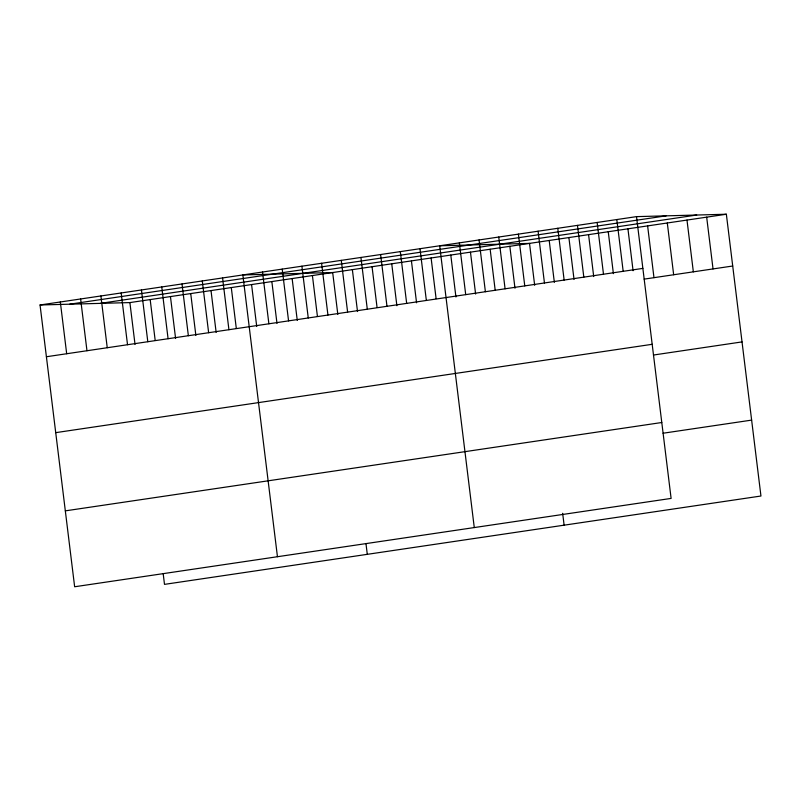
<?xml version="1.0" encoding="UTF-8"?>
<svg xmlns="http://www.w3.org/2000/svg" width="801" height="801" viewBox="0 0 801 801"><rect width="100%" height="100%" fill="white"/><g stroke="black" fill="none" stroke-linecap="round" stroke-linejoin="round"><path stroke-width="1.2" d="M636.505 216.63L671.108 498.412L74.643 586.763L40.05 304.981L636.505 216.63L726.357 214.237L760.95 496.019L164.495 584.37L163.184 573.696M69.697 304.19L666.152 215.839M100.245 303.379L696.7 215.028M40.05 304.981L129.892 302.588L726.357 214.237M46.408 356.745L642.863 268.395M644.134 279.128L732.705 266.012M55.73 432.65L652.184 344.3M653.456 355.033L742.026 341.907M65.332 510.858L661.786 422.507M663.058 433.231L751.628 420.114M706.672 217.151L713.03 268.926M686.988 220.075L693.346 271.839M667.303 222.988L673.661 274.753M647.619 225.902L653.976 277.667M627.934 228.816L633.08 270.728M616.82 219.544L623.178 271.319M608.249 231.729L613.396 273.642M597.145 222.458L603.493 274.232M588.575 234.653L593.711 276.555M577.461 225.381L583.819 277.146M568.89 237.567L574.037 279.469M557.776 228.295L564.134 280.06M549.206 240.48L554.352 282.393M538.092 231.209L544.45 282.973M534.668 285.306L529.521 243.394L439.679 245.787L474.272 527.569M562.662 513.311L564.114 525.176M518.407 234.122L524.765 285.897M509.837 246.308L514.983 288.22M498.723 237.036L505.081 288.811M490.152 249.231L495.148 289.902M479.048 239.96L485.396 291.724M470.467 252.145L475.614 294.047M459.363 242.873L465.711 294.638M450.793 255.058L455.929 296.971M431.108 257.972L436.104 298.653M419.994 248.7L426.352 300.465M411.424 260.886L416.57 302.798M400.31 251.614L406.668 303.389M391.739 263.809L396.885 305.712M380.625 254.538L386.983 306.302M372.054 266.723L377.051 307.394M360.941 257.451L367.299 309.216M352.37 269.637L357.516 311.549M341.266 260.365L347.614 312.13M337.832 314.463L332.685 272.55L242.843 274.943L277.446 556.715M365.977 543.659L367.289 554.332M321.581 263.279L327.939 315.043M312.41 275.554L317.406 316.235M301.897 266.192L308.255 317.967M292.135 278.558L297.271 320.47M282.212 269.116L288.57 320.881M271.849 281.562L276.996 323.474M262.528 272.03L268.886 323.794M251.574 284.565L256.72 326.478M231.289 287.569L236.285 328.25M222.568 277.947L228.926 329.712M211.013 290.573L216.16 332.485M202.283 280.951L208.64 332.715M190.728 293.577L195.875 335.489M182.007 283.954L188.365 335.719M170.453 296.58L175.599 338.493M161.732 286.958L168.08 338.723M150.177 299.584L155.164 340.265M141.447 289.962L147.805 341.727M129.892 302.588L135.039 344.5M121.171 292.966L127.529 344.73M100.886 295.97L107.244 347.734M80.611 298.973L86.969 350.738M60.325 301.977L66.683 353.742"/></g></svg>
